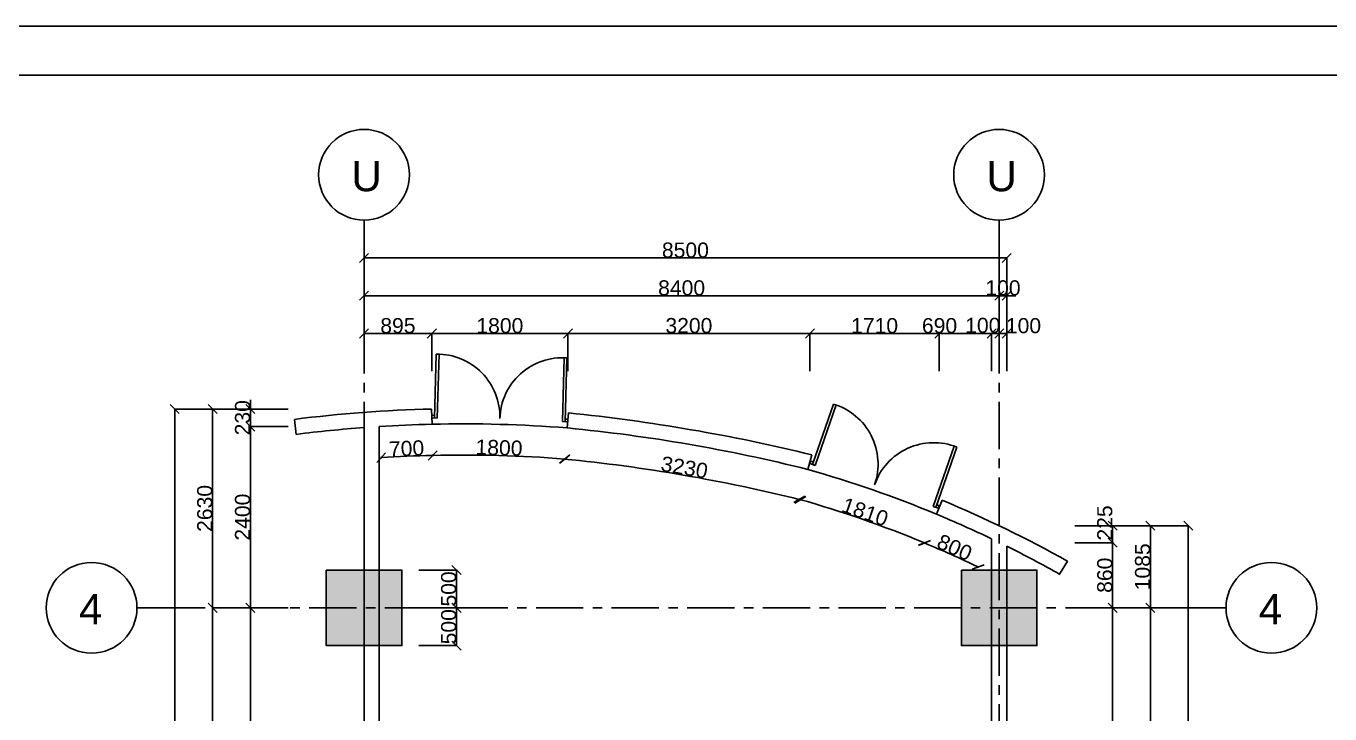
# Model space of a CAD drawing. Header units: inches. Extents: x -17602 to 171571, y -36276 to 39274.
# Drawn here: x -8128 to 9116, y 4830 to 13931 of the extents above; entities that cross this region are included whole.
import ezdxf

# ---------------------------------------------------------------- set-up
doc = ezdxf.new("R2010")
doc.units = ezdxf.units.IN
doc.header["$MEASUREMENT"] = 0
doc.linetypes.add('CENTER', pattern=[2, 1.25, -0.25, 0.25, -0.25])
for name, color, linetype in [('DIM', 3, 'Continuous'), ('DIM TEXT', 7, 'Continuous'), ('DOOR', 100, 'Continuous'), ('WALL', 255, 'Continuous'), ('轴线', 10, 'CENTER')]:
    doc.layers.add(name, color=color, linetype=linetype)
doc.styles.get("Standard").update_dxf_attribs({"font": 'arial.ttf'})
doc.dimstyles.new('DIM-200MM', dxfattribs={"dimtxt": 200, "dimasz": 120, "dimexe": 10, "dimexo": 10, "dimgap": 0.7, "dimtad": 1, "dimdec": 0, "dimrnd": 5, "dimzin": 1, "dimdsep": 46, "dimtxsty": 'Standard', "dimblk": 'OBLIQUE', "dimcen": 0.5, "dimdle": 1, "dimclrd": 256, "dimclre": 256, "dimclrt": 7, "dimaunit": 1, "dimadec": 0, "dimazin": 0, "dimtfac": 1, "dimtdec": 0, "dimtix": 1, "dimtmove": 2, "dimatfit": 3, "dimfxl": 0, "dimtolj": 1, "dimtzin": 1, "dimarcsym": 0})

# ---------------------------------------------------------------- blocks, each defined once
blk = doc.blocks.new('A-地下室二层墙体$0$DOOR_C01')
for p, q in [((-0.48, 0.4596), (-0.48, -0.01)), ((-0.46, -0.01), (-0.46, 0.46)), ((0.46, -0.01), (0.46, 0.46)), ((0.48, 0.4596), (0.48, -0.01)), ((-0.5, -0.01), (-0.5, 0.01)), ((-0.5, 0.01), (-0.48, 0.01)), ((0.5, 0.01), (0.48, 0.01)), ((0.5, -0.01), (0.5, 0.01)), ((-0.5, -0.01), (-0.46, -0.01)), ((0.5, -0.01), (0.46, -0.01))]:
    blk.add_line(p, q)
for centre, start, end in [((-0.46, 0), 0, 92.49191), ((0.46, 0), 87.50809, 180)]:
    blk.add_arc(centre, 0.46, start, end)
blk = doc.blocks.new('_Oblique')
at = {"color": 0, "linetype": 'ByBlock', "lineweight": -2}
blk.add_line((-0.5, -0.5), (0.5, 0.5), dxfattribs=at)
blk = doc.blocks.new('*D391')
at = {"layer": 'DEFPOINTS', "color": 0, "transparency": 16777216}
for p in [(4742, 7321), (7242, 7321), (4242, -2266)]:
    blk.add_point(p, dxfattribs=at)
at = {"layer": 'DIM', "lineweight": -2, "transparency": 16777216}
for p, q in [((6742, 7321), (7252, 7321)), ((7242, -2267), (7242, 7322)), ((6742, -2266), (7252, -2266))]:
    blk.add_line(p, q, dxfattribs=at)
at = {"layer": 'DIM', "lineweight": -2, "transparency": 16777216, "xscale": 120, "yscale": 120, "zscale": 120}
for p, rotation in [((7242, 7321), 90), ((7242, -2266), 270)]:
    blk.add_blockref('_Oblique', p, dxfattribs=dict(at, rotation=rotation))
at = {"layer": 'DIM', "color": 7, "transparency": 16777216, "insert": (7139, 2527), "char_height": 200, "attachment_point": 5, "rotation": 90}
blk.add_mtext('\\A1;9585', dxfattribs=at)
blk = doc.blocks.new('*D392')
at = {"layer": 'DEFPOINTS', "color": 0, "transparency": 16777216}
for p in [(4742, 7321), (0, 6234), (6742, 6234)]:
    blk.add_point(p, dxfattribs=at)
at = {"layer": 'DIM', "lineweight": -2, "transparency": 16777216}
for p, q in [((6242, 7321), (6752, 7321)), ((6742, 7322), (6742, 6233)), ((6242, 6234), (6752, 6234))]:
    blk.add_line(p, q, dxfattribs=at)
at = {"layer": 'DIM', "lineweight": -2, "transparency": 16777216, "xscale": 120, "yscale": 120, "zscale": 120}
for p, rotation in [((6742, 7321), 90), ((6742, 6234), 270)]:
    blk.add_blockref('_Oblique', p, dxfattribs=dict(at, rotation=rotation))
at = {"layer": 'DIM', "color": 7, "transparency": 16777216, "insert": (6639, 6777), "char_height": 200, "attachment_point": 5, "rotation": 90}
blk.add_mtext('\\A1;1085', dxfattribs=at)
blk = doc.blocks.new('*D393')
at = {"layer": 'DEFPOINTS', "color": 0, "transparency": 16777216}
for p in [(4742, 6234), (0, -2166), (6742, -2166)]:
    blk.add_point(p, dxfattribs=at)
at = {"layer": 'DIM', "lineweight": -2, "transparency": 16777216}
for p, q in [((6242, 6234), (6752, 6234)), ((6742, 6235), (6742, -2167)), ((6242, -2166), (6752, -2166))]:
    blk.add_line(p, q, dxfattribs=at)
at = {"layer": 'DIM', "lineweight": -2, "transparency": 16777216, "xscale": 120, "yscale": 120, "zscale": 120}
for p, rotation in [((6742, 6234), 90), ((6742, -2166), 270)]:
    blk.add_blockref('_Oblique', p, dxfattribs=dict(at, rotation=rotation))
at = {"layer": 'DIM', "color": 7, "transparency": 16777216, "insert": (6639, 2034), "char_height": 200, "attachment_point": 5, "rotation": 90}
blk.add_mtext('\\A1;8400', dxfattribs=at)
blk = doc.blocks.new('*D395')
at = {"layer": 'DEFPOINTS', "color": 0, "transparency": 16777216}
for p in [(4742, 7321), (4742, 7096), (6242, 7096)]:
    blk.add_point(p, dxfattribs=at)
at = {"layer": 'DIM', "lineweight": -2, "transparency": 16777216}
for p, q in [((5742, 7321), (6252, 7321)), ((6242, 7322), (6242, 7095)), ((5742, 7096), (6252, 7096))]:
    blk.add_line(p, q, dxfattribs=at)
at = {"layer": 'DIM', "lineweight": -2, "transparency": 16777216, "xscale": 120, "yscale": 120, "zscale": 120}
for p, rotation in [((6242, 7321), 90), ((6242, 7096), 270)]:
    blk.add_blockref('_Oblique', p, dxfattribs=dict(at, rotation=rotation))
at = {"layer": 'DIM', "color": 7, "transparency": 16777216, "insert": (6139, 7357), "char_height": 200, "attachment_point": 5, "rotation": 90}
blk.add_mtext('\\A1;225', dxfattribs=at)
blk = doc.blocks.new('*D396')
at = {"layer": 'DEFPOINTS', "color": 0, "transparency": 16777216}
for p in [(4742, 7096), (4742, 6234), (6242, 6234)]:
    blk.add_point(p, dxfattribs=at)
at = {"layer": 'DIM', "lineweight": -2, "transparency": 16777216}
for p, q in [((5742, 7096), (6252, 7096)), ((6242, 7097), (6242, 6233)), ((5742, 6234), (6252, 6234))]:
    blk.add_line(p, q, dxfattribs=at)
at = {"layer": 'DIM', "lineweight": -2, "transparency": 16777216, "xscale": 120, "yscale": 120, "zscale": 120}
for p, rotation in [((6242, 7096), 90), ((6242, 6234), 270)]:
    blk.add_blockref('_Oblique', p, dxfattribs=dict(at, rotation=rotation))
at = {"layer": 'DIM', "color": 7, "transparency": 16777216, "insert": (6139, 6665), "char_height": 200, "attachment_point": 5, "rotation": 90}
blk.add_mtext('\\A1;860', dxfattribs=at)
blk = doc.blocks.new('*D399')
at = {"layer": 'DEFPOINTS', "color": 0, "transparency": 16777216}
for p in [(-6161, 8864), (-2764, 8864), (-3158, -2266)]:
    blk.add_point(p, dxfattribs=at)
at = {"layer": 'DIM', "lineweight": -2, "transparency": 16777216}
for p, q in [((-5661, 8864), (-6171, 8864)), ((-6161, -2267), (-6161, 8865)), ((-5661, -2266), (-6171, -2266))]:
    blk.add_line(p, q, dxfattribs=at)
at = {"layer": 'DIM', "lineweight": -2, "transparency": 16777216, "xscale": 120, "yscale": 120, "zscale": 120}
for p, rotation in [((-6161, 8864), 90), ((-6161, -2266), 270)]:
    blk.add_blockref('_Oblique', p, dxfattribs=dict(at, rotation=rotation))
at = {"layer": 'DIM', "color": 7, "transparency": 16777216, "insert": (-6264, 3299), "char_height": 200, "attachment_point": 5, "rotation": 90}
blk.add_mtext('\\A1;11130', dxfattribs=at)
blk = doc.blocks.new('*D400')
at = {"layer": 'DEFPOINTS', "color": 0, "transparency": 16777216}
for p in [(-2764, 8864), (-5661, 6234), (0, 6234)]:
    blk.add_point(p, dxfattribs=at)
at = {"layer": 'DIM', "lineweight": -2, "transparency": 16777216}
for p, q in [((-5161, 8864), (-5671, 8864)), ((-5661, 8865), (-5661, 6233)), ((-5161, 6234), (-5671, 6234))]:
    blk.add_line(p, q, dxfattribs=at)
at = {"layer": 'DIM', "lineweight": -2, "transparency": 16777216, "xscale": 120, "yscale": 120, "zscale": 120}
for p, rotation in [((-5661, 8864), 90), ((-5661, 6234), 270)]:
    blk.add_blockref('_Oblique', p, dxfattribs=dict(at, rotation=rotation))
at = {"layer": 'DIM', "color": 7, "transparency": 16777216, "insert": (-5764, 7549), "char_height": 200, "attachment_point": 5, "rotation": 90}
blk.add_mtext('\\A1;2630', dxfattribs=at)
blk = doc.blocks.new('*D401')
at = {"layer": 'DEFPOINTS', "color": 0, "transparency": 16777216}
for p in [(-2764, 6234), (-5661, -2166), (-2540, -2166)]:
    blk.add_point(p, dxfattribs=at)
at = {"layer": 'DIM', "lineweight": -2, "transparency": 16777216}
for p, q in [((-5161, 6234), (-5671, 6234)), ((-5661, 6235), (-5661, -2167)), ((-5161, -2166), (-5671, -2166))]:
    blk.add_line(p, q, dxfattribs=at)
at = {"layer": 'DIM', "lineweight": -2, "transparency": 16777216, "xscale": 120, "yscale": 120, "zscale": 120}
for p, rotation in [((-5661, 6234), 90), ((-5661, -2166), 270)]:
    blk.add_blockref('_Oblique', p, dxfattribs=dict(at, rotation=rotation))
at = {"layer": 'DIM', "color": 7, "transparency": 16777216, "insert": (-5764, 2034), "char_height": 200, "attachment_point": 5, "rotation": 90}
blk.add_mtext('\\A1;8400', dxfattribs=at)
blk = doc.blocks.new('*D403')
at = {"layer": 'DEFPOINTS', "color": 0, "transparency": 16777216}
for p in [(-2764, 8864), (-5161, 8633), (-3458, 8633)]:
    blk.add_point(p, dxfattribs=at)
at = {"layer": 'DIM', "lineweight": -2, "transparency": 16777216}
for p, q in [((-5161, 8864), (-5161, 8984)), ((-4661, 8864), (-5171, 8864)), ((-5161, 8864), (-5161, 8633)), ((-4661, 8633), (-5171, 8633)), ((-5161, 8633), (-5161, 8513))]:
    blk.add_line(p, q, dxfattribs=at)
at = {"layer": 'DIM', "lineweight": -2, "transparency": 16777216, "xscale": 120, "yscale": 120, "zscale": 120}
for p, rotation in [((-5161, 8864), 270), ((-5161, 8633), 90)]:
    blk.add_blockref('_Oblique', p, dxfattribs=dict(at, rotation=rotation))
at = {"layer": 'DIM', "color": 7, "transparency": 16777216, "insert": (-5264, 8749), "char_height": 200, "attachment_point": 5, "rotation": 90}
blk.add_mtext('\\A1;230', dxfattribs=at)
blk = doc.blocks.new('*D404')
at = {"layer": 'DEFPOINTS', "color": 0, "transparency": 16777216}
for p in [(-3458, 8633), (-5161, 6234), (-2920, 6234)]:
    blk.add_point(p, dxfattribs=at)
at = {"layer": 'DIM', "lineweight": -2, "transparency": 16777216}
for p, q in [((-4661, 8633), (-5171, 8633)), ((-5161, 8634), (-5161, 6233)), ((-4661, 6234), (-5171, 6234))]:
    blk.add_line(p, q, dxfattribs=at)
at = {"layer": 'DIM', "lineweight": -2, "transparency": 16777216, "xscale": 120, "yscale": 120, "zscale": 120}
for p, rotation in [((-5161, 8633), 90), ((-5161, 6234), 270)]:
    blk.add_blockref('_Oblique', p, dxfattribs=dict(at, rotation=rotation))
at = {"layer": 'DIM', "color": 7, "transparency": 16777216, "insert": (-5264, 7434), "char_height": 200, "attachment_point": 5, "rotation": 90}
blk.add_mtext('\\A1;2400', dxfattribs=at)
blk = doc.blocks.new('*D405')
at = {"layer": 'DEFPOINTS', "color": 0, "transparency": 16777216}
for p in [(-4158, 6234), (-5161, -2066), (-2840, -2066)]:
    blk.add_point(p, dxfattribs=at)
at = {"layer": 'DIM', "lineweight": -2, "transparency": 16777216}
for p, q in [((-4661, 6234), (-5171, 6234)), ((-5161, 6235), (-5161, -2067)), ((-4661, -2066), (-5171, -2066))]:
    blk.add_line(p, q, dxfattribs=at)
at = {"layer": 'DIM', "lineweight": -2, "transparency": 16777216, "xscale": 120, "yscale": 120, "zscale": 120}
for p, rotation in [((-5161, 6234), 90), ((-5161, -2066), 270)]:
    blk.add_blockref('_Oblique', p, dxfattribs=dict(at, rotation=rotation))
at = {"layer": 'DIM', "color": 7, "transparency": 16777216, "insert": (-5264, 2084), "char_height": 200, "attachment_point": 5, "rotation": 90}
blk.add_mtext('\\A1;8300', dxfattribs=at)
blk = doc.blocks.new('*D408')
at = {"layer": 'DEFPOINTS', "color": 0, "transparency": 16777216}
for p in [(4742, 6234), (4642, -2066), (6242, -2066)]:
    blk.add_point(p, dxfattribs=at)
at = {"layer": 'DIM', "lineweight": -2, "transparency": 16777216}
for p, q in [((5742, 6234), (6252, 6234)), ((6242, 6235), (6242, -2067)), ((5742, -2066), (6252, -2066))]:
    blk.add_line(p, q, dxfattribs=at)
at = {"layer": 'DIM', "lineweight": -2, "transparency": 16777216, "xscale": 120, "yscale": 120, "zscale": 120}
for p, rotation in [((6242, 6234), 90), ((6242, -2066), 270)]:
    blk.add_blockref('_Oblique', p, dxfattribs=dict(at, rotation=rotation))
at = {"layer": 'DIM', "color": 7, "transparency": 16777216, "insert": (6139, 2084), "char_height": 200, "attachment_point": 5, "rotation": 90}
blk.add_mtext('\\A1;8300', dxfattribs=at)
blk = doc.blocks.new('*D412')
at = {"layer": 'DEFPOINTS', "color": 0, "transparency": 16777216}
for p in [(-3158, 6734), (-2435, 6234), (540, 6234)]:
    blk.add_point(p, dxfattribs=at)
at = {"layer": 'DIM', "lineweight": -2, "transparency": 16777216}
for p, q in [((-2935, 6734), (-2425, 6734)), ((-2435, 6735), (-2435, 6233)), ((-1935, 6234), (-2445, 6234))]:
    blk.add_line(p, q, dxfattribs=at)
at = {"layer": 'DIM', "lineweight": -2, "transparency": 16777216, "xscale": 120, "yscale": 120, "zscale": 120}
for p, rotation in [((-2435, 6734), 90), ((-2435, 6234), 270)]:
    blk.add_blockref('_Oblique', p, dxfattribs=dict(at, rotation=rotation))
at = {"layer": 'DIM', "color": 7, "transparency": 16777216, "insert": (-2538, 6484), "char_height": 200, "attachment_point": 5, "rotation": 90}
blk.add_mtext('\\A1;500', dxfattribs=at)
blk = doc.blocks.new('*D413')
at = {"layer": 'DEFPOINTS', "color": 0, "transparency": 16777216}
for p in [(-3158, 6234), (-3158, 5734), (-2435, 5734)]:
    blk.add_point(p, dxfattribs=at)
at = {"layer": 'DIM', "lineweight": -2, "transparency": 16777216}
for p, q in [((-2935, 6234), (-2425, 6234)), ((-2435, 6235), (-2435, 5733)), ((-2935, 5734), (-2425, 5734))]:
    blk.add_line(p, q, dxfattribs=at)
at = {"layer": 'DIM', "lineweight": -2, "transparency": 16777216, "xscale": 120, "yscale": 120, "zscale": 120}
for p, rotation in [((-2435, 6234), 90), ((-2435, 5734), 270)]:
    blk.add_blockref('_Oblique', p, dxfattribs=dict(at, rotation=rotation))
at = {"layer": 'DIM', "color": 7, "transparency": 16777216, "insert": (-2538, 5984), "char_height": 200, "attachment_point": 5, "rotation": 90}
blk.add_mtext('\\A1;500', dxfattribs=at)
blk = doc.blocks.new('*D414')
at = {"layer": 'DEFPOINTS', "color": 0, "transparency": 16777216}
for p in [(4842, 10864), (-3658, 8620), (4842, 7049)]:
    blk.add_point(p, dxfattribs=at)
at = {"layer": 'DIM', "lineweight": -2, "transparency": 16777216}
for p, q in [((-3659, 10864), (4843, 10864)), ((-3658, 10364), (-3658, 10874)), ((4842, 10364), (4842, 10874))]:
    blk.add_line(p, q, dxfattribs=at)
at = {"layer": 'DIM', "lineweight": -2, "transparency": 16777216, "xscale": 120, "yscale": 120, "zscale": 120, "rotation": 180}
blk.add_blockref('_Oblique', (-3658, 10864), dxfattribs=at)
at = {"layer": 'DIM', "lineweight": -2, "transparency": 16777216, "xscale": 120, "yscale": 120, "zscale": 120}
blk.add_blockref('_Oblique', (4842, 10864), dxfattribs=at)
at = {"layer": 'DIM', "color": 7, "transparency": 16777216, "insert": (592, 10966), "char_height": 200, "attachment_point": 5}
blk.add_mtext('\\A1;8500', dxfattribs=at)
blk = doc.blocks.new('*D415')
at = {"layer": 'DEFPOINTS', "color": 0, "transparency": 16777216}
for p in [(4742, 10364), (-3658, 7141), (4742, 7096)]:
    blk.add_point(p, dxfattribs=at)
at = {"layer": 'DIM', "lineweight": -2, "transparency": 16777216}
for p, q in [((-3659, 10364), (4743, 10364)), ((-3658, 9864), (-3658, 10374)), ((4742, 9864), (4742, 10374))]:
    blk.add_line(p, q, dxfattribs=at)
at = {"layer": 'DIM', "lineweight": -2, "transparency": 16777216, "xscale": 120, "yscale": 120, "zscale": 120, "rotation": 180}
blk.add_blockref('_Oblique', (-3658, 10364), dxfattribs=at)
at = {"layer": 'DIM', "lineweight": -2, "transparency": 16777216, "xscale": 120, "yscale": 120, "zscale": 120}
blk.add_blockref('_Oblique', (4742, 10364), dxfattribs=at)
at = {"layer": 'DIM', "color": 7, "transparency": 16777216, "insert": (542, 10466), "char_height": 200, "attachment_point": 5}
blk.add_mtext('\\A1;8400', dxfattribs=at)
blk = doc.blocks.new('*D416')
at = {"layer": 'DEFPOINTS', "color": 0, "transparency": 16777216}
for p in [(4842, 10364), (4742, 7604), (4842, 7604)]:
    blk.add_point(p, dxfattribs=at)
at = {"layer": 'DIM', "lineweight": -2, "transparency": 16777216}
for p, q in [((4742, 10364), (4622, 10364)), ((4742, 9864), (4742, 10374)), ((4742, 10364), (4842, 10364)), ((4842, 9864), (4842, 10374)), ((4842, 10364), (4962, 10364))]:
    blk.add_line(p, q, dxfattribs=at)
at = {"layer": 'DIM', "lineweight": -2, "transparency": 16777216, "xscale": 120, "yscale": 120, "zscale": 120}
blk.add_blockref('_Oblique', (4742, 10364), dxfattribs=at)
at = {"layer": 'DIM', "lineweight": -2, "transparency": 16777216, "xscale": 120, "yscale": 120, "zscale": 120, "rotation": 180}
blk.add_blockref('_Oblique', (4842, 10364), dxfattribs=at)
at = {"layer": 'DIM', "color": 7, "transparency": 16777216, "insert": (4792, 10466), "char_height": 200, "attachment_point": 5}
blk.add_mtext('\\A1;100', dxfattribs=at)
blk = doc.blocks.new('*D417')
at = {"layer": 'DEFPOINTS', "color": 0, "transparency": 16777216}
for p in [(4742, 9864), (4742, 7049), (4842, 7049)]:
    blk.add_point(p, dxfattribs=at)
at = {"layer": 'DIM', "lineweight": -2, "transparency": 16777216}
for p, q in [((4843, 9864), (4741, 9864)), ((4742, 9364), (4742, 9874)), ((4842, 9364), (4842, 9874))]:
    blk.add_line(p, q, dxfattribs=at)
at = {"layer": 'DIM', "lineweight": -2, "transparency": 16777216, "xscale": 120, "yscale": 120, "zscale": 120, "rotation": 180}
blk.add_blockref('_Oblique', (4742, 9864), dxfattribs=at)
at = {"layer": 'DIM', "lineweight": -2, "transparency": 16777216, "xscale": 120, "yscale": 120, "zscale": 120}
blk.add_blockref('_Oblique', (4842, 9864), dxfattribs=at)
at = {"layer": 'DIM', "color": 7, "transparency": 16777216, "insert": (5063, 9966), "char_height": 200, "attachment_point": 5}
blk.add_mtext('\\A1;100', dxfattribs=at)
blk = doc.blocks.new('*D418')
at = {"layer": 'DEFPOINTS', "color": 0, "transparency": 16777216}
for p in [(4642, 9864), (4742, 7721), (4642, 7147)]:
    blk.add_point(p, dxfattribs=at)
at = {"layer": 'DIM', "lineweight": -2, "transparency": 16777216}
for p, q in [((4743, 9864), (4641, 9864)), ((4642, 9364), (4642, 9874)), ((4742, 9364), (4742, 9874))]:
    blk.add_line(p, q, dxfattribs=at)
at = {"layer": 'DIM', "lineweight": -2, "transparency": 16777216, "xscale": 120, "yscale": 120, "zscale": 120, "rotation": 180}
blk.add_blockref('_Oblique', (4642, 9864), dxfattribs=at)
at = {"layer": 'DIM', "lineweight": -2, "transparency": 16777216, "xscale": 120, "yscale": 120, "zscale": 120}
blk.add_blockref('_Oblique', (4742, 9864), dxfattribs=at)
at = {"layer": 'DIM', "color": 7, "transparency": 16777216, "insert": (4525, 9970), "char_height": 200, "attachment_point": 5}
blk.add_mtext('\\A1;100', dxfattribs=at)
blk = doc.blocks.new('*D419')
at = {"layer": 'DEFPOINTS', "color": 0, "transparency": 16777216}
for p in [(3950, 9864), (3950, 7565), (4642, 7147)]:
    blk.add_point(p, dxfattribs=at)
at = {"layer": 'DIM', "lineweight": -2, "transparency": 16777216}
for p, q in [((4643, 9864), (3949, 9864)), ((3950, 9364), (3950, 9874)), ((4642, 9364), (4642, 9874))]:
    blk.add_line(p, q, dxfattribs=at)
at = {"layer": 'DIM', "lineweight": -2, "transparency": 16777216, "xscale": 120, "yscale": 120, "zscale": 120, "rotation": 180}
blk.add_blockref('_Oblique', (3950, 9864), dxfattribs=at)
at = {"layer": 'DIM', "lineweight": -2, "transparency": 16777216, "xscale": 120, "yscale": 120, "zscale": 120}
blk.add_blockref('_Oblique', (4642, 9864), dxfattribs=at)
at = {"layer": 'DIM', "color": 7, "transparency": 16777216, "insert": (3953, 9966), "char_height": 200, "attachment_point": 5}
blk.add_mtext('\\A1;690', dxfattribs=at)
blk = doc.blocks.new('*D420')
at = {"layer": 'DEFPOINTS', "color": 0, "transparency": 16777216}
for p in [(2239, 9864), (2239, 8161), (3950, 7565)]:
    blk.add_point(p, dxfattribs=at)
at = {"layer": 'DIM', "lineweight": -2, "transparency": 16777216}
for p, q in [((3951, 9864), (2238, 9864)), ((2239, 9364), (2239, 9874)), ((3950, 9364), (3950, 9874))]:
    blk.add_line(p, q, dxfattribs=at)
at = {"layer": 'DIM', "lineweight": -2, "transparency": 16777216, "xscale": 120, "yscale": 120, "zscale": 120, "rotation": 180}
blk.add_blockref('_Oblique', (2239, 9864), dxfattribs=at)
at = {"layer": 'DIM', "lineweight": -2, "transparency": 16777216, "xscale": 120, "yscale": 120, "zscale": 120}
blk.add_blockref('_Oblique', (3950, 9864), dxfattribs=at)
at = {"layer": 'DIM', "color": 7, "transparency": 16777216, "insert": (3094, 9966), "char_height": 200, "attachment_point": 5}
blk.add_mtext('\\A1;1710', dxfattribs=at)
blk = doc.blocks.new('*D421')
at = {"layer": 'DEFPOINTS', "color": 0, "transparency": 16777216}
for p in [(-962, 9864), (-962, 8713), (2239, 8161)]:
    blk.add_point(p, dxfattribs=at)
at = {"layer": 'DIM', "lineweight": -2, "transparency": 16777216}
for p, q in [((2240, 9864), (-963, 9864)), ((-962, 9364), (-962, 9874)), ((2239, 9364), (2239, 9874))]:
    blk.add_line(p, q, dxfattribs=at)
at = {"layer": 'DIM', "lineweight": -2, "transparency": 16777216, "xscale": 120, "yscale": 120, "zscale": 120, "rotation": 180}
blk.add_blockref('_Oblique', (-962, 9864), dxfattribs=at)
at = {"layer": 'DIM', "lineweight": -2, "transparency": 16777216, "xscale": 120, "yscale": 120, "zscale": 120}
blk.add_blockref('_Oblique', (2239, 9864), dxfattribs=at)
at = {"layer": 'DIM', "color": 7, "transparency": 16777216, "insert": (638, 9967), "char_height": 200, "attachment_point": 5}
blk.add_mtext('\\A1;3200', dxfattribs=at)
blk = doc.blocks.new('*D422')
at = {"layer": 'DEFPOINTS', "color": 0, "transparency": 16777216}
for p in [(-2762, 9864), (-2762, 8764), (-962, 8713)]:
    blk.add_point(p, dxfattribs=at)
at = {"layer": 'DIM', "lineweight": -2, "transparency": 16777216}
for p, q in [((-961, 9864), (-2763, 9864)), ((-2762, 9364), (-2762, 9874)), ((-962, 9364), (-962, 9874))]:
    blk.add_line(p, q, dxfattribs=at)
at = {"layer": 'DIM', "lineweight": -2, "transparency": 16777216, "xscale": 120, "yscale": 120, "zscale": 120, "rotation": 180}
blk.add_blockref('_Oblique', (-2762, 9864), dxfattribs=at)
at = {"layer": 'DIM', "lineweight": -2, "transparency": 16777216, "xscale": 120, "yscale": 120, "zscale": 120}
blk.add_blockref('_Oblique', (-962, 9864), dxfattribs=at)
at = {"layer": 'DIM', "color": 7, "transparency": 16777216, "insert": (-1862, 9966), "char_height": 200, "attachment_point": 5}
blk.add_mtext('\\A1;1800', dxfattribs=at)
blk = doc.blocks.new('*D423')
at = {"layer": 'DEFPOINTS', "color": 0, "transparency": 16777216}
for p in [(-3658, 9864), (-3658, 8701), (-2762, 8764)]:
    blk.add_point(p, dxfattribs=at)
at = {"layer": 'DIM', "lineweight": -2, "transparency": 16777216}
for p, q in [((-2761, 9864), (-3659, 9864)), ((-3658, 9364), (-3658, 9874)), ((-2762, 9364), (-2762, 9874))]:
    blk.add_line(p, q, dxfattribs=at)
at = {"layer": 'DIM', "lineweight": -2, "transparency": 16777216, "xscale": 120, "yscale": 120, "zscale": 120, "rotation": 180}
blk.add_blockref('_Oblique', (-3658, 9864), dxfattribs=at)
at = {"layer": 'DIM', "lineweight": -2, "transparency": 16777216, "xscale": 120, "yscale": 120, "zscale": 120}
blk.add_blockref('_Oblique', (-2762, 9864), dxfattribs=at)
at = {"layer": 'DIM', "color": 7, "transparency": 16777216, "insert": (-3210, 9966), "char_height": 200, "attachment_point": 5}
blk.add_mtext('\\A1;895', dxfattribs=at)
blk = doc.blocks.new('*D431')
at = {"layer": 'DEFPOINTS', "color": 0, "transparency": 16777216}
for p in [(-3458, 8633), (-2759, 8664), (-2977, 8244), (-2353, -8819)]:
    blk.add_point(p, dxfattribs=at)
at = {"layer": 'DIM', "lineweight": -2, "transparency": 16777216}
for p, q in [((-3433, 8231), (-3432, 8211)), ((-2750, 8261), (-2749, 8241))]:
    blk.add_line(p, q, dxfattribs=at)
blk.add_arc((-2353, -8819), 17075, 91.3325, 93.6253, dxfattribs=at)
at = {"layer": 'DIM', "lineweight": -2, "transparency": 16777216, "xscale": 120, "yscale": 120, "zscale": 120}
for p, rotation in [((-3432, 8221), 183.6252512295337), ((-2750, 8251), 1.33252727777939)]:
    blk.add_blockref('_Oblique', p, dxfattribs=dict(at, rotation=rotation))
at = {"layer": 'DIM', "color": 7, "transparency": 16777216, "insert": (-3096, 8342), "char_height": 200, "attachment_point": 5, "rotation": 2.4789}
blk.add_mtext('\\A1;700', dxfattribs=at)
blk = doc.blocks.new('*D432')
at = {"layer": 'DEFPOINTS', "color": 0, "transparency": 16777216}
for p in [(-2759, 8664), (-970, 8614), (-1584, 8238), (-2353, -8819)]:
    blk.add_point(p, dxfattribs=at)
at = {"layer": 'DIM', "lineweight": -2, "transparency": 16777216}
for p, q in [((-2750, 8261), (-2749, 8241)), ((-1002, 8212), (-1004, 8192))]:
    blk.add_line(p, q, dxfattribs=at)
blk.add_arc((-2353, -8819), 17075, 85.4661, 91.3325, dxfattribs=at)
at = {"layer": 'DIM', "lineweight": -2, "transparency": 16777216, "xscale": 120, "yscale": 120, "zscale": 120}
for p, rotation in [((-2750, 8251), 181.3325272777794), ((-1003, 8202), 355.4660735541212)]:
    blk.add_blockref('_Oblique', p, dxfattribs=dict(at, rotation=rotation))
at = {"layer": 'DIM', "color": 7, "transparency": 16777216, "insert": (-1873, 8352), "char_height": 200, "attachment_point": 5, "rotation": 358.3993}
blk.add_mtext('\\A1;1800', dxfattribs=at)
blk = doc.blocks.new('*D433')
at = {"layer": 'DEFPOINTS', "color": 0, "transparency": 16777216}
for p in [(-967, 8614), (2211, 8065), (1081, 7895), (-3048, -12936)]:
    blk.add_point(p, dxfattribs=at)
at = {"layer": 'DIM', "lineweight": -2, "transparency": 16777216}
for p, q in [((-1006, 8212), (-1008, 8192)), ((2113, 7674), (2109, 7654))]:
    blk.add_line(p, q, dxfattribs=at)
blk.add_arc((-3048, -12936), 21236, 75.9397, 84.4849, dxfattribs=at)
at = {"layer": 'DIM', "lineweight": -2, "transparency": 16777216, "xscale": 120, "yscale": 120, "zscale": 120}
for p, rotation in [((-1007, 8202), 174.4848824102153), ((2111, 7664), 345.9396767098104)]:
    blk.add_blockref('_Oblique', p, dxfattribs=dict(at, rotation=rotation))
at = {"layer": 'DIM', "color": 7, "transparency": 16777216, "insert": (579, 8092), "char_height": 200, "attachment_point": 5, "rotation": 350.2123}
blk.add_mtext('\\A1;3230', dxfattribs=at)
blk = doc.blocks.new('*D434')
at = {"layer": 'DEFPOINTS', "color": 0, "transparency": 16777216}
for p in [(2211, 8065), (3911, 7473), (3210, 7307), (-1967, -6669)]:
    blk.add_point(p, dxfattribs=at)
at = {"layer": 'DIM', "lineweight": -2, "transparency": 16777216}
for p, q in [((2102, 7680), (2097, 7660)), ((3757, 7103), (3750, 7085))]:
    blk.add_line(p, q, dxfattribs=at)
blk.add_arc((-1967, -6669), 14904, 67.429, 74.167, dxfattribs=at)
at = {"layer": 'DIM', "lineweight": -2, "transparency": 16777216, "xscale": 120, "yscale": 120, "zscale": 120}
for p, rotation in [((2099, 7670), 164.1669560904297), ((3754, 7094), 337.4290426734612)]:
    blk.add_blockref('_Oblique', p, dxfattribs=dict(at, rotation=rotation))
at = {"layer": 'DIM', "color": 7, "transparency": 16777216, "insert": (2969, 7503), "char_height": 200, "attachment_point": 5, "rotation": 340.798}
blk.add_mtext('\\A1;1810', dxfattribs=at)
blk = doc.blocks.new('*D435')
at = {"layer": 'DEFPOINTS', "color": 0, "transparency": 16777216}
for p in [(3911, 7473), (4642, 7147), (4229, 6885), (-1967, -6669)]:
    blk.add_point(p, dxfattribs=at)
at = {"layer": 'DIM', "lineweight": -2, "transparency": 16777216}
for p, q in [((3757, 7101), (3749, 7083)), ((4468, 6784), (4459, 6766))]:
    blk.add_line(p, q, dxfattribs=at)
blk.add_arc((-1967, -6669), 14903, 64.4361, 67.429, dxfattribs=at)
at = {"layer": 'DIM', "lineweight": -2, "transparency": 16777216, "xscale": 120, "yscale": 120, "zscale": 120}
for p, rotation in [((3753, 7092), 157.4290426734612), ((4464, 6775), 334.4361398040048)]:
    blk.add_blockref('_Oblique', p, dxfattribs=dict(at, rotation=rotation))
at = {"layer": 'DIM', "color": 7, "transparency": 16777216, "insert": (4152, 7032), "char_height": 200, "attachment_point": 5, "rotation": 335.9326}
blk.add_mtext('\\A1;800', dxfattribs=at)

msp = doc.modelspace()

# ---------------------------------------------------------------- hatches: boundary and pattern name
at = {"layer": 'WALL'}
for points in [[(-3158.3, 6734.1), (-4158.3, 6734.1), (-4158.3, 5734.1), (-3158.3, 5734.1)], [(5241.7, 6734.1), (4241.7, 6734.1), (4241.7, 5734.1), (5241.7, 5734.1)]]:
    msp.add_hatch(color=256, dxfattribs=at).paths.add_polyline_path(points)

# ---------------------------------------------------------------- linework, layer by layer
msp.add_lwpolyline([(-17552.2, -10001.8), (-17552.2, 13931), (17007.8, 13931)])
msp.add_lwpolyline([(-17033.8, 13283), (18217.4, 13283), (18217.4, -11081.8), (-17033.8, -11081.8)], close=True)
at = {"layer": 'DIM'}
for p, q in [((-3658.3, 10863.7), (-3658.3, 11363.7)), ((4740.7, 10863.7), (4740.7, 11363.7)), ((-6661.1, 6234.1), (-6161.1, 6234.1)), ((7241.7, 6234.1), (7741.7, 6234.1))]:
    msp.add_line(p, q, dxfattribs=at)
for centre in [(-3658.3, 11963.7), (4740.7, 11963.7), (-7261.1, 6234.1), (8341.7, 6234.1)]:
    msp.add_circle(centre, 600, dxfattribs=at)
at = {"layer": 'WALL'}
for p, q in [((-2759.2, 8663.7), (-2763.9, 8863.7)), ((-970.2, 8613.7), (-954.4, 8813.1)), ((-4554, 8529.3), (-4579.2, 8727.7)), ((-3458.3, 8633.4), (-3458.3, -2065.9)), ((-3658.3, 8619.6), (-3658.3, -2065.9)), ((2211.4, 8065.1), (2266, 8257.5)), ((3911.3, 7473.1), (3988.1, 7657.8)), ((4641.7, 7146.9), (4641.7, -2065.9)), ((4841.7, 7049.4), (4841.7, -2065.9)), ((-3158.3, 5734.1), (-3158.3, 6734.1)), ((5241.7, 5734.1), (5241.7, 6734.1)), ((5540.6, 6679.9), (5643.6, 6851.3))]:
    msp.add_line(p, q, dxfattribs=at)
for points in [[(-4158.3, 6734.1), (-4158.3, 5734.1), (-3158.3, 5734.1), (-3158.3, 6734.1)], [(4241.7, 6734.1), (4241.7, 5734.1), (5241.7, 5734.1), (5241.7, 6734.1)]]:
    msp.add_lwpolyline(points, close=True, dxfattribs=at)
for centre, radius, start, end in [((-2352.6, -8819.3), 17687.7, 91.33253, 97.23179), ((-3339.6, -14625.3), 23559.5, 76.23532, 84.18924), ((-2352.6, -8819.3), 17487.7, 91.33253, 93.62525), ((-2352.6, -8819.3), 17487.7, 85.46607, 91.33253), ((-2352.6, -8819.3), 17487.7, 94.28209, 97.23179), ((-3048.1, -12935.5), 21649.3, 75.93968, 84.48488), ((-1967.1, -6668.9), 15315.1, 67.42904, 74.16696), ((-1967.1, -6668.9), 15515.1, 60.62446, 67.42904), ((-1967.1, -6668.9), 15315.1, 64.43614, 67.42904), ((-1967.1, -6668.9), 15315.1, 60.62446, 63.6038)]:
    msp.add_arc(centre, radius, start, end, dxfattribs=at)
at = {"layer": '轴线', "ltscale": 500}
for p, q in [((4741.7, -4665.9), (4741.7, 10863.7)), ((-3658.3, -4665.9), (-3658.3, 10021.3)), ((7241.7, 6234.1), (-6161.1, 6234.1))]:
    msp.add_line(p, q, dxfattribs=at)

# ---------------------------------------------------------------- block references
at = {"layer": 'DOOR'}
for p, xscale, yscale, zscale, rotation in [((-1861.9, 8738.5), 1799.999999999998, 1799.999999999998, 1799.999999999998, 358.3993004156553), ((3094.3, 7863.6), 1800.000000000004, 1800.000000000004, 1800.000000000004, 340.7979993936617)]:
    msp.add_blockref('A-地下室二层墙体$0$DOOR_C01', p, dxfattribs=dict(at, xscale=xscale, yscale=yscale, zscale=zscale, rotation=rotation))

# ---------------------------------------------------------------- texts
at = {"layer": 'DIM TEXT', "char_height": 400, "attachment_point": 1}
for s, insert in [('U', (-3826.4, 12145.5)), ('U', (4572.6, 12145.5)), ('4', (-7429.2, 6416)), ('4', (8173.6, 6416))]:
    msp.add_mtext_dynamic_manual_height_columns(s, width=10456.675, gutter_width=2, heights=[0], dxfattribs=dict(at, insert=insert))

# ---------------------------------------------------------------- dimensions: what is measured, and where the dimension line sits
at = {"layer": 'DIM'}
for base, p1, p2, picture, middle in [((4841.7, 10863.7), (-3658.3, 8619.6), (4841.7, 7049.4), '*D414', (591.7, 10966.5)), ((4741.7, 10363.7), (-3658.3, 7141), (4741.7, 7095.9), '*D415', (541.7, 10466.5)), ((4841.7, 10363.7), (4741.7, 7604.2), (4841.7, 7604.2), '*D416', (4791.7, 10466.5)), ((-3658.3, 9863.7), (-2761.6, 8763.7), (-3658.3, 8701.5), '*D423', (-3209.9, 9966.5)), ((-2761.6, 9863.7), (-962.3, 8713.4), (-2761.6, 8763.7), '*D422', (-1861.9, 9966.5)), ((-962.3, 9863.7), (2238.7, 8161.3), (-962.3, 8713.4), '*D421', (638.2, 9966.5)), ((2238.7, 9863.7), (3949.7, 7565.5), (2238.7, 8161.3), '*D420', (3094.2, 9966.5))]:
    dim = msp.add_linear_dim(base=base, p1=p1, p2=p2, dimstyle='DIM-200MM', dxfattribs=at)
    dim.commit()
    dim.dimension.update_dxf_attribs({"geometry": picture, "text_midpoint": middle})
for base, p1, p2, picture, middle in [((3949.7, 9863.7), (4641.7, 7146.9), (3949.7, 7565.5), '*D419', (3953, 9966.5)), ((4641.7, 9863.7), (4741.7, 7721.4), (4641.7, 7146.9), '*D418', (4524.9, 9969.8)), ((4741.7, 9863.7), (4841.7, 7049.4), (4741.7, 7049.4), '*D417', (5063.2, 9966.5))]:
    dim = msp.add_linear_dim(base=base, p1=p1, p2=p2, dimstyle='DIM-200MM', dxfattribs=at)
    dim.commit()
    dim.dimension.update_dxf_attribs({"geometry": picture, "text_midpoint": middle, "dimtype": 160})
for base, p1, p2, picture, middle in [((-5161.1, 8633.4), (-2763.9, 8863.7), (-3458.3, 8633.4), '*D403', (-5264, 8748.6)), ((-6161.1, 8863.7), (-3158.3, -2265.9), (-2763.9, 8863.7), '*D399', (-6264, 3298.9)), ((-5661.1, 6234.1), (-2763.9, 8863.7), (0, 6234.1), '*D400', (-5764, 7548.9)), ((-5161.1, 6234.1), (-3458.3, 8633.4), (-2920, 6234.1), '*D404', (-5263.9, 7433.8)), ((6741.7, 6234.1), (4741.7, 7320.8), (0, 6234.1), '*D392', (6638.9, 6777.4)), ((7241.7, 7320.8), (4241.7, -2265.9), (4741.7, 7320.8), '*D391', (7138.9, 2527.4)), ((6241.7, 6234.1), (4741.7, 7095.9), (4741.7, 6234.1), '*D396', (6138.9, 6665)), ((-2435.4, 6234.1), (-3158.3, 6734.1), (540.3, 6234.1), '*D412', (-2538.3, 6484.1)), ((-5661.1, -2165.9), (-2763.9, 6234.1), (-2540.1, -2165.9), '*D401', (-5763.9, 2034.1)), ((-5161.1, -2065.9), (-4158.3, 6234.1), (-2840.2, -2065.9), '*D405', (-5264, 2084.1)), ((-2435.4, 5734.1), (-3158.3, 6234.1), (-3158.3, 5734.1), '*D413', (-2538.3, 5984.1)), ((6741.7, -2165.9), (4741.7, 6234.1), (0, -2165.9), '*D393', (6638.9, 2034.1)), ((6241.7, -2065.9), (4741.7, 6234.1), (4641.7, -2065.9), '*D408', (6138.8, 2084.1))]:
    dim = msp.add_linear_dim(base=base, p1=p1, p2=p2, angle=90, dimstyle='DIM-200MM', dxfattribs=at)
    dim.commit()
    dim.dimension.update_dxf_attribs({"geometry": picture, "text_midpoint": middle})
for base, center, p1, p2, text, picture, middle in [((-2977.3, 8243.9), (-2352.6, -8819.3), (-2759.2, 8663.7), (-3458.3, 8633.4), '700', '*D431', (-3095.5, 8342.1)), ((-1584.4, 8238.2), (-2352.6, -8819.3), (-970.2, 8613.7), (-2759.2, 8663.7), '1800', '*D432', (-1872.7, 8351.6)), ((1080.9, 7894.8), (-3048.1, -12935.5), (2211.4, 8065.1), (-967.4, 8613.5), '3230', '*D433', (579.4, 8092.3)), ((3209.9, 7307.5), (-1967.1, -6668.9), (3911.3, 7473.1), (2211.4, 8065.1), '1810', '*D434', (2968.8, 7503.3)), ((4228.6, 6884.7), (-1967.1, -6668.9), (4641.7, 7146.9), (3911.3, 7473.1), '800', '*D435', (4152.3, 7032))]:
    dim = msp.add_angular_dim_3p(base=base, center=center, p1=p1, p2=p2, text=text, dimstyle='DIM-200MM', override={"dimfxl": 10}, dxfattribs=at)
    dim.commit()
    dim.dimension.update_dxf_attribs({"geometry": picture, "text_midpoint": middle})
dim = msp.add_linear_dim(base=(6241.7, 7095.9), p1=(4741.7, 7320.8), p2=(4741.7, 7095.9), angle=90, dimstyle='DIM-200MM', dxfattribs=at)
dim.commit()
dim.dimension.update_dxf_attribs({"geometry": '*D395', "text_midpoint": (6138.9, 7356.9), "dimtype": 160})

doc.saveas('drawing.dxf')
